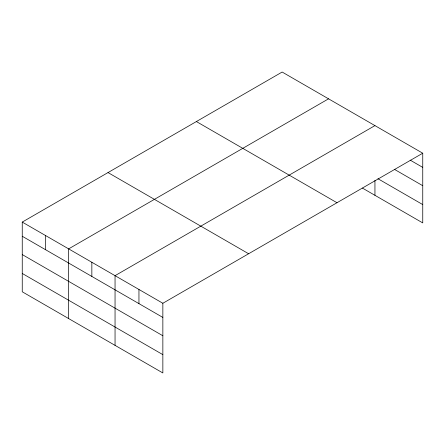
<?xml version="1.0" encoding="UTF-8"?>
<svg xmlns="http://www.w3.org/2000/svg" width="445" height="445" viewBox="0 0 445 445"><rect width="100%" height="100%" fill="white"/><g stroke="black" fill="none" stroke-linecap="round" stroke-linejoin="round"><path stroke-width="0.67" d="M422.75 153.214L282.147 72.04L22.25 222.088L22.25 291.786L162.853 372.96L162.853 303.268L422.75 153.214L422.75 222.912L362.453 188.102M328.549 98.829L68.647 248.877L68.647 318.576M374.946 125.612L115.049 275.666L115.049 345.365M410.201 160.139L422.75 167.381M394.665 169.489L422.75 185.704M377.933 178.712L422.75 204.583M196.384 121.557L336.982 202.731M108.018 172.571L248.616 253.75M22.25 222.088L162.853 303.268M22.25 236.256L162.853 317.43M22.25 254.579L162.853 335.758M22.25 273.464L162.853 354.637M374.946 180.381L374.946 195.311M138.951 289.467L138.951 303.635M91.848 262.272L91.848 276.44M45.451 235.483L45.451 249.651"/></g></svg>
